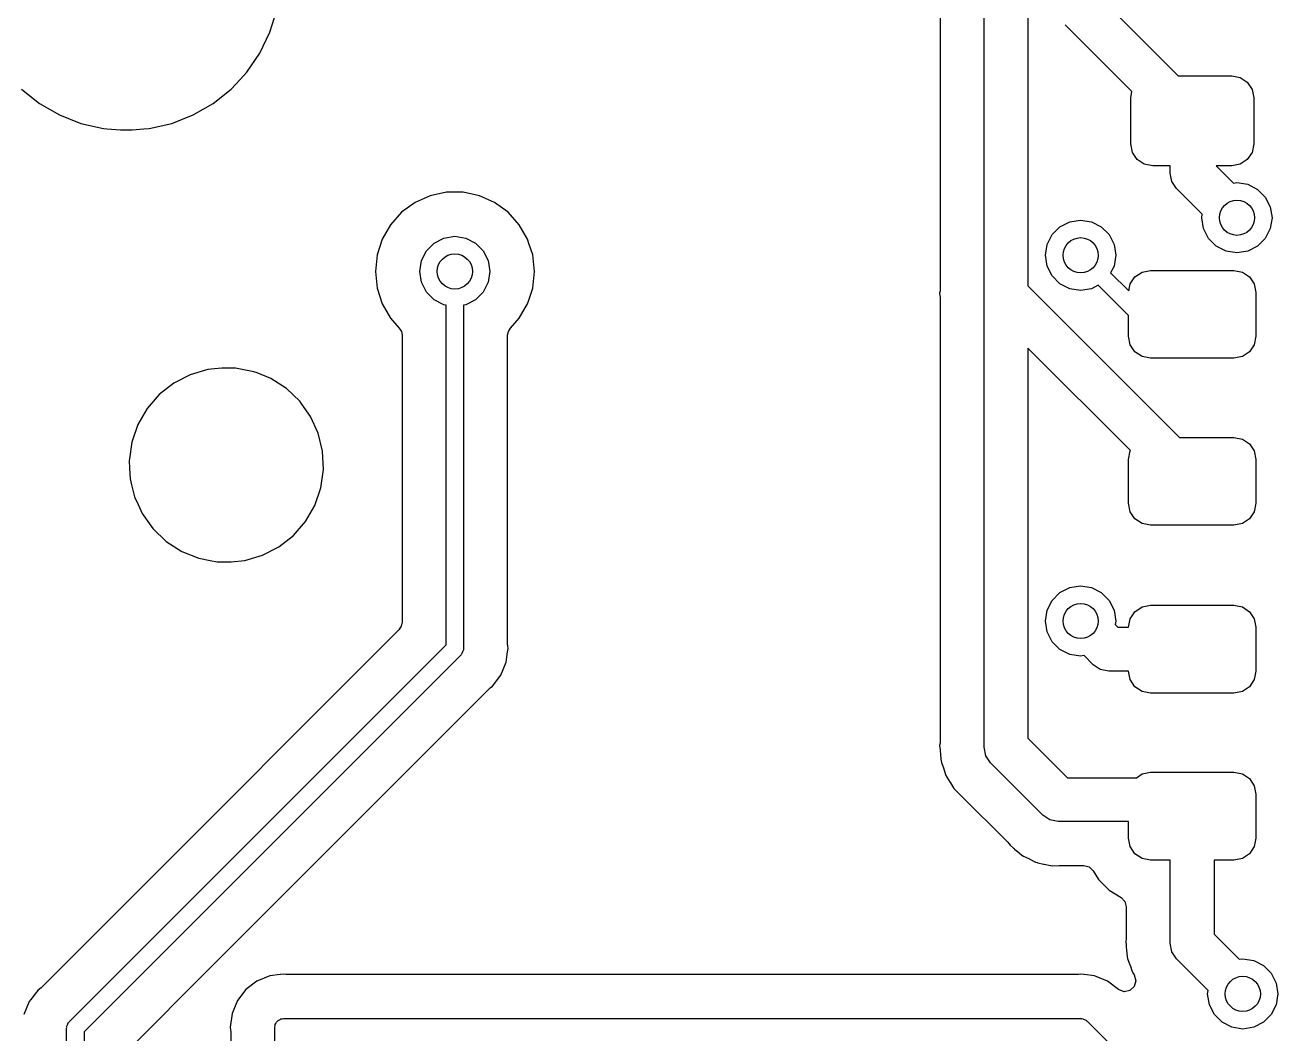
# Model space of a CAD drawing. Extents: x 41 to 271, y -133 to -23.
# Drawn here: x 140.64 to 154.9, y -61.09 to -49.61 of the extents above; entities that cross this region are included whole.
import ezdxf

# ---------------------------------------------------------------- set-up
doc = ezdxf.new("R2010")
doc.units = 0
doc.layers.add('BLACK', color=7, linetype='CONTINUOUS')

msp = doc.modelspace()

# ---------------------------------------------------------------- linework, layer by layer
at = {"layer": 'BLACK', "linetype": 'CONTINUOUS'}
for p, q in [((151.554, -52.6785), (151.554, -46.2827)), ((152.054, -46.2827), (152.054, -52.5749)), ((151.054, -46.5083), (151.054, -52.6148)), ((152.904, -49.3229), (153.765, -50.184)), ((143.424, -49.6891), (143.502, -49.4384)), ((153.238, -50.364), (152.477, -49.6033)), ((143.311, -49.9254), (143.424, -49.6891)), ((143.163, -50.1422), (143.311, -49.9254)), ((143.086, -50.2251), (143.163, -50.1422)), ((143.163, -50.1422), (143.163, -50.1422)), ((143.163, -50.1422), (143.163, -50.1422)), ((153.765, -50.184), (154.374, -50.184)), ((154.374, -50.184), (154.47, -50.203)), ((154.47, -50.203), (154.551, -50.2572)), ((140.596, -50.3346), (140.802, -50.4981)), ((142.779, -50.4981), (142.984, -50.3346)), ((142.984, -50.3346), (143.086, -50.2251)), ((154.551, -50.2572), (154.605, -50.3383)), ((154.605, -50.3383), (154.624, -50.434)), ((153.224, -50.434), (153.238, -50.364)), ((153.224, -50.959), (153.224, -50.434)), ((154.624, -50.434), (154.624, -50.959)), ((140.802, -50.4981), (141.029, -50.6293)), ((141.029, -50.6293), (141.273, -50.7252)), ((142.308, -50.7252), (142.552, -50.6293)), ((142.552, -50.6293), (142.779, -50.4981)), ((141.273, -50.7252), (141.529, -50.7835)), ((142.052, -50.7835), (142.308, -50.7252)), ((141.529, -50.7835), (141.567, -50.7864)), ((141.567, -50.7864), (141.725, -50.7982)), ((141.725, -50.7982), (141.725, -50.7982)), ((141.725, -50.7982), (141.856, -50.7982)), ((141.856, -50.7982), (141.989, -50.7883)), ((141.856, -50.7982), (141.856, -50.7982)), ((141.989, -50.7883), (142.052, -50.7835)), ((153.243, -51.0547), (153.224, -50.959)), ((153.297, -51.1358), (153.243, -51.0547)), ((154.605, -51.0547), (154.551, -51.1358)), ((154.624, -50.959), (154.605, -51.0547)), ((153.378, -51.19), (153.297, -51.1358)), ((153.474, -51.209), (153.378, -51.19)), ((154.47, -51.19), (154.374, -51.209)), ((154.551, -51.1358), (154.47, -51.19)), ((153.674, -51.209), (153.474, -51.209)), ((153.674, -51.2905), (153.674, -51.209)), ((153.693, -51.3862), (153.674, -51.2905)), ((154.374, -51.209), (154.196, -51.209)), ((154.196, -51.209), (154.393, -51.4055)), ((153.747, -51.4673), (153.693, -51.3862)), ((154.039, -51.7591), (153.747, -51.4673)), ((154.393, -51.4055), (154.433, -51.3992)), ((154.433, -51.3992), (154.556, -51.4187)), ((154.556, -51.4187), (154.668, -51.4756)), ((154.668, -51.4756), (154.756, -51.5641)), ((145.077, -51.6258), (144.924, -51.7371)), ((145.25, -51.5489), (145.077, -51.6258)), ((145.435, -51.5095), (145.25, -51.5489)), ((145.625, -51.5095), (145.435, -51.5095)), ((145.435, -51.5095), (145.435, -51.5095)), ((145.81, -51.5489), (145.625, -51.5095)), ((145.625, -51.5095), (145.625, -51.5095)), ((145.983, -51.6258), (145.81, -51.5489)), ((146.136, -51.7371), (145.983, -51.6258)), ((154.756, -51.5641), (154.813, -51.6756)), ((144.924, -51.7371), (144.797, -51.8778)), ((146.263, -51.8778), (146.136, -51.7371)), ((154.033, -51.7992), (154.039, -51.7591)), ((154.813, -51.6756), (154.833, -51.7992)), ((144.797, -51.8778), (144.703, -52.0417)), ((146.357, -52.0417), (146.263, -51.8778)), ((152.33, -51.9904), (152.419, -51.9019)), ((152.419, -51.9019), (152.53, -51.8451)), ((152.53, -51.8451), (152.654, -51.8255)), ((152.654, -51.8255), (152.778, -51.8451)), ((152.778, -51.8451), (152.889, -51.9019)), ((152.889, -51.9019), (152.978, -51.9904)), ((154.052, -51.9228), (154.033, -51.7992)), ((154.833, -51.7992), (154.813, -51.9228)), ((144.703, -52.0417), (144.644, -52.2217)), ((145.295, -52.0864), (145.406, -52.0296)), ((145.406, -52.0296), (145.53, -52.01)), ((145.53, -52.01), (145.654, -52.0296)), ((145.654, -52.0296), (145.765, -52.0864)), ((146.374, -52.0927), (146.357, -52.0417)), ((152.274, -52.1019), (152.33, -51.9904)), ((152.978, -51.9904), (153.034, -52.1019)), ((154.109, -52.0343), (154.052, -51.9228)), ((154.198, -52.1228), (154.109, -52.0343)), ((154.756, -52.0343), (154.668, -52.1228)), ((154.813, -51.9228), (154.756, -52.0343)), ((145.15, -52.2864), (145.206, -52.1749)), ((145.206, -52.1749), (145.295, -52.0864)), ((145.765, -52.0864), (145.854, -52.1749)), ((145.854, -52.1749), (145.91, -52.2864)), ((146.416, -52.2217), (146.374, -52.0927)), ((152.254, -52.2255), (152.274, -52.1019)), ((153.034, -52.1019), (153.054, -52.2255)), ((154.309, -52.1796), (154.198, -52.1228)), ((154.433, -52.1992), (154.309, -52.1796)), ((154.556, -52.1796), (154.433, -52.1992)), ((154.668, -52.1228), (154.556, -52.1796)), ((144.644, -52.2217), (144.625, -52.41)), ((145.13, -52.41), (145.15, -52.2864)), ((145.91, -52.2864), (145.93, -52.41)), ((146.435, -52.41), (146.416, -52.2217)), ((152.274, -52.3491), (152.254, -52.2255)), ((153.054, -52.2255), (153.034, -52.3491)), ((144.625, -52.41), (144.644, -52.5983)), ((145.15, -52.5336), (145.13, -52.41)), ((145.93, -52.41), (145.91, -52.5336)), ((146.416, -52.5983), (146.435, -52.41)), ((152.33, -52.4606), (152.274, -52.3491)), ((152.419, -52.5491), (152.33, -52.4606)), ((153.034, -52.3491), (152.995, -52.4256)), ((152.995, -52.4256), (153.202, -52.6322)), ((153.218, -52.5523), (153.272, -52.4712)), ((153.272, -52.4712), (153.353, -52.417)), ((153.353, -52.417), (153.449, -52.398)), ((153.449, -52.398), (154.399, -52.398)), ((154.399, -52.398), (154.495, -52.417)), ((154.495, -52.417), (154.576, -52.4712)), ((154.576, -52.4712), (154.63, -52.5523)), ((144.644, -52.5983), (144.703, -52.7783)), ((145.206, -52.6451), (145.15, -52.5336)), ((145.91, -52.5336), (145.854, -52.6451)), ((146.371, -52.7356), (146.416, -52.5983)), ((151.054, -52.6148), (151.053, -52.6328)), ((152.054, -52.5749), (153.778, -54.298)), ((152.53, -52.6059), (152.419, -52.5491)), ((152.654, -52.6255), (152.53, -52.6059)), ((152.778, -52.6059), (152.654, -52.6255)), ((152.854, -52.567), (152.778, -52.6059)), ((153.199, -52.9119), (152.854, -52.567)), ((153.202, -52.6322), (153.218, -52.5523)), ((154.63, -52.5523), (154.649, -52.648)), ((145.295, -52.7336), (145.206, -52.6451)), ((145.406, -52.7904), (145.295, -52.7336)), ((145.765, -52.7336), (145.654, -52.7904)), ((145.854, -52.6451), (145.765, -52.7336)), ((146.357, -52.7783), (146.371, -52.7356)), ((151.053, -52.6328), (151.049, -52.6565)), ((151.049, -52.6565), (151.054, -52.7059)), ((151.054, -52.7059), (151.054, -52.7167)), ((151.054, -52.7167), (151.054, -57.7608)), ((151.554, -57.8245), (151.554, -52.6785)), ((154.649, -52.648), (154.649, -53.148)), ((144.703, -52.7783), (144.797, -52.9422)), ((145.43, -52.7942), (145.406, -52.7904)), ((145.43, -56.6586), (145.43, -52.7942)), ((145.654, -52.7904), (145.63, -52.7942)), ((145.63, -52.7942), (145.63, -56.7)), ((146.263, -52.9422), (146.357, -52.7783)), ((153.199, -53.148), (153.199, -52.9119)), ((144.797, -52.9422), (144.898, -53.0535)), ((144.898, -53.0535), (144.921, -53.092)), ((146.139, -53.092), (146.162, -53.0535)), ((146.162, -53.0535), (146.263, -52.9422)), ((144.921, -53.092), (144.929, -53.1365)), ((144.929, -53.1365), (144.929, -56.3999)), ((146.13, -53.1365), (146.139, -53.092)), ((146.13, -56.6525), (146.13, -53.1365)), ((153.218, -53.2437), (153.199, -53.148)), ((154.649, -53.148), (154.63, -53.2437)), ((153.221, -54.4483), (152.054, -53.2821)), ((152.054, -53.2821), (152.054, -57.7209)), ((153.272, -53.3248), (153.218, -53.2437)), ((153.353, -53.379), (153.272, -53.3248)), ((154.576, -53.3248), (154.495, -53.379)), ((154.63, -53.2437), (154.576, -53.3248)), ((153.449, -53.398), (153.353, -53.379)), ((154.399, -53.398), (153.449, -53.398)), ((154.495, -53.379), (154.399, -53.398)), ((142.518, -53.5849), (142.331, -53.6813)), ((142.72, -53.5256), (142.518, -53.5849)), ((142.794, -53.5185), (142.72, -53.5256)), ((142.877, -53.5106), (142.794, -53.5185)), ((143.034, -53.5106), (142.877, -53.5106)), ((143.241, -53.5505), (143.034, -53.5106)), ((143.034, -53.5106), (143.034, -53.5106)), ((143.278, -53.5654), (143.241, -53.5505)), ((143.241, -53.5505), (143.241, -53.5505)), ((143.241, -53.5505), (143.241, -53.5505)), ((143.436, -53.6286), (143.278, -53.5654)), ((142.331, -53.6813), (142.166, -53.8113)), ((143.613, -53.7423), (143.436, -53.6286)), ((143.613, -53.7424), (143.613, -53.7423)), ((143.765, -53.8875), (143.613, -53.7424)), ((143.613, -53.7424), (143.613, -53.7424)), ((142.166, -53.8113), (142.028, -53.9703)), ((143.788, -53.9202), (143.765, -53.8875)), ((142.028, -53.9703), (141.923, -54.1524)), ((143.887, -54.0588), (143.788, -53.9202)), ((141.923, -54.1524), (141.854, -54.3512)), ((143.975, -54.2502), (143.887, -54.0588)), ((143.887, -54.0588), (143.887, -54.0588)), ((143.887, -54.0588), (143.887, -54.0588)), ((144.024, -54.4546), (143.975, -54.2502)), ((153.778, -54.298), (154.399, -54.298)), ((154.399, -54.298), (154.495, -54.317)), ((154.495, -54.317), (154.576, -54.3712)), ((141.854, -54.3512), (141.826, -54.5417)), ((144.034, -54.6647), (144.024, -54.4546)), ((153.199, -54.548), (153.218, -54.4523)), ((153.218, -54.4523), (153.221, -54.4483)), ((154.576, -54.3712), (154.63, -54.4523)), ((154.63, -54.4523), (154.649, -54.548)), ((141.826, -54.5417), (141.824, -54.5594)), ((141.824, -54.5594), (141.828, -54.6529)), ((153.199, -55.048), (153.199, -54.548)), ((154.649, -54.548), (154.649, -55.048)), ((141.828, -54.6529), (141.834, -54.7695)), ((144.004, -54.8729), (144.034, -54.6647)), ((141.834, -54.7695), (141.85, -54.8372)), ((141.85, -54.8372), (141.883, -54.9739)), ((143.935, -55.0717), (144.004, -54.8729)), ((141.883, -54.9739), (141.924, -55.0626)), ((153.218, -55.1437), (153.199, -55.048)), ((154.649, -55.048), (154.63, -55.1437)), ((141.924, -55.0626), (141.971, -55.1653)), ((141.971, -55.1653), (142.072, -55.3068)), ((143.83, -55.2538), (143.935, -55.0717)), ((153.272, -55.2248), (153.218, -55.1437)), ((154.63, -55.1437), (154.576, -55.2248)), ((142.072, -55.3068), (142.093, -55.3366)), ((142.093, -55.3366), (142.245, -55.4817)), ((143.693, -55.4128), (143.83, -55.2538)), ((153.353, -55.279), (153.272, -55.2248)), ((153.449, -55.298), (153.353, -55.279)), ((154.399, -55.298), (153.449, -55.298)), ((154.495, -55.279), (154.399, -55.298)), ((154.576, -55.2248), (154.495, -55.279)), ((143.527, -55.5428), (143.693, -55.4128)), ((142.245, -55.4817), (142.245, -55.4817)), ((142.245, -55.4817), (142.245, -55.4817)), ((142.245, -55.4817), (142.422, -55.5955)), ((142.422, -55.5955), (142.422, -55.5955)), ((142.422, -55.5955), (142.617, -55.6736)), ((143.34, -55.6392), (143.527, -55.5428)), ((142.617, -55.6736), (142.746, -55.6985)), ((142.746, -55.6985), (142.824, -55.7134)), ((142.824, -55.7134), (142.824, -55.7134)), ((142.824, -55.7134), (142.982, -55.7134)), ((142.982, -55.7134), (143.138, -55.6985)), ((142.982, -55.7134), (142.982, -55.7134)), ((143.138, -55.6985), (143.34, -55.6392)), ((152.419, -56.0644), (152.53, -56.0076)), ((152.53, -56.0076), (152.654, -55.988)), ((152.654, -55.988), (152.778, -56.0076)), ((152.778, -56.0076), (152.889, -56.0644)), ((152.274, -56.2644), (152.33, -56.1529)), ((152.33, -56.1529), (152.419, -56.0644)), ((152.889, -56.0644), (152.978, -56.1529)), ((152.978, -56.1529), (153.034, -56.2644)), ((152.254, -56.388), (152.274, -56.2644)), ((153.034, -56.2644), (153.054, -56.388)), ((153.218, -56.3623), (153.272, -56.2812)), ((153.272, -56.2812), (153.353, -56.227)), ((153.353, -56.227), (153.449, -56.208)), ((153.449, -56.208), (154.399, -56.208)), ((154.399, -56.208), (154.495, -56.227)), ((154.495, -56.227), (154.576, -56.2812)), ((154.576, -56.2812), (154.63, -56.3623)), ((144.92, -56.4474), (144.893, -56.4876)), ((144.929, -56.3999), (144.92, -56.4474)), ((152.274, -56.5116), (152.254, -56.388)), ((153.054, -56.388), (153.048, -56.4281)), ((153.048, -56.4281), (153.078, -56.458)), ((153.078, -56.458), (153.199, -56.458)), ((153.199, -56.458), (153.218, -56.3623)), ((154.63, -56.3623), (154.649, -56.458)), ((154.649, -56.458), (154.649, -56.958)), ((144.893, -56.4876), (141.776, -59.605)), ((152.33, -56.6231), (152.274, -56.5116)), ((142.119, -59.9693), (145.43, -56.6586)), ((145.604, -56.7635), (145.601, -56.7707)), ((145.611, -56.7588), (145.604, -56.7635)), ((145.618, -56.7365), (145.611, -56.7588)), ((145.629, -56.7156), (145.618, -56.7365)), ((145.63, -56.7), (145.628, -56.7077)), ((145.628, -56.7077), (145.629, -56.7156)), ((146.115, -56.8568), (146.13, -56.7394)), ((146.132, -56.6687), (146.13, -56.6525)), ((146.13, -56.7394), (146.136, -56.7)), ((146.136, -56.7), (146.132, -56.6687)), ((152.419, -56.7116), (152.33, -56.6231)), ((152.53, -56.7684), (152.419, -56.7116)), ((145.601, -56.7707), (142.261, -60.1107)), ((146.055, -57.0028), (146.115, -56.8568)), ((152.654, -56.788), (152.53, -56.7684)), ((152.694, -56.7816), (152.654, -56.788)), ((152.797, -56.8848), (152.694, -56.7816)), ((152.878, -56.939), (152.797, -56.8848)), ((152.797, -56.8848), (152.797, -56.8848)), ((145.958, -57.1283), (146.055, -57.0028)), ((152.974, -56.958), (152.878, -56.939)), ((153.199, -56.958), (152.974, -56.958)), ((153.218, -57.0537), (153.199, -56.958)), ((154.649, -56.958), (154.63, -57.0537)), ((142.642, -60.4368), (145.921, -57.1582)), ((145.921, -57.1582), (145.933, -57.1475)), ((145.933, -57.1475), (145.958, -57.1283)), ((153.272, -57.1348), (153.218, -57.0537)), ((153.353, -57.189), (153.272, -57.1348)), ((153.449, -57.208), (153.353, -57.189)), ((154.495, -57.189), (154.399, -57.208)), ((154.576, -57.1348), (154.495, -57.189)), ((154.63, -57.0537), (154.576, -57.1348)), ((154.399, -57.208), (153.449, -57.208)), ((151.054, -57.7608), (151.053, -57.7788)), ((152.054, -57.7209), (152.504, -58.17)), ((151.053, -57.7788), (151.049, -57.8025)), ((151.049, -57.8025), (151.054, -57.8519)), ((151.054, -57.8519), (151.054, -57.8627)), ((151.054, -57.8627), (151.054, -57.8682)), ((151.054, -57.8682), (151.058, -57.899)), ((151.058, -57.899), (151.058, -57.9026)), ((151.058, -57.9026), (151.063, -57.9602)), ((151.574, -57.9202), (151.554, -57.8245)), ((151.063, -57.9602), (151.065, -57.9785)), ((151.065, -57.9785), (151.069, -57.9976)), ((151.069, -57.9976), (151.069, -57.9988)), ((151.069, -57.9988), (151.069, -57.9988)), ((151.069, -57.9988), (151.095, -58.0692)), ((151.628, -58.0013), (151.574, -57.9202)), ((152.223, -58.5968), (151.628, -58.0013)), ((151.095, -58.0692), (151.096, -58.0726)), ((151.096, -58.0726), (151.12, -58.145)), ((151.12, -58.145), (151.129, -58.1626)), ((151.129, -58.1626), (151.17, -58.2263)), ((152.504, -58.17), (153.289, -58.17)), ((153.289, -58.17), (153.353, -58.127)), ((153.353, -58.127), (153.449, -58.108)), ((153.449, -58.108), (154.399, -58.108)), ((154.399, -58.108), (154.495, -58.127)), ((154.495, -58.127), (154.576, -58.1812)), ((154.576, -58.1812), (154.63, -58.2623)), ((151.17, -58.2263), (151.172, -58.2293)), ((151.172, -58.2293), (151.212, -58.2932)), ((151.212, -58.2932), (151.212, -58.2942)), ((151.212, -58.2942), (151.225, -58.3093)), ((151.225, -58.3093), (151.28, -58.3617)), ((154.63, -58.2623), (154.649, -58.358)), ((151.28, -58.3617), (151.283, -58.3642)), ((151.283, -58.3642), (151.824, -58.9056)), ((154.649, -58.358), (154.649, -58.858)), ((152.304, -58.651), (152.223, -58.5968)), ((152.223, -58.5968), (152.223, -58.5968)), ((152.4, -58.67), (152.304, -58.651)), ((153.199, -58.67), (152.4, -58.67)), ((153.199, -58.858), (153.199, -58.67)), ((153.218, -58.9537), (153.199, -58.858)), ((154.649, -58.858), (154.63, -58.9537)), ((151.824, -58.9056), (151.836, -58.9193)), ((151.836, -58.9193), (151.85, -58.9385)), ((151.85, -58.9385), (151.888, -58.9704)), ((151.888, -58.9704), (151.896, -58.9777)), ((151.896, -58.9777), (151.9, -58.9816)), ((151.9, -58.9816), (151.925, -59.0008)), ((151.925, -59.0008), (151.927, -59.0031)), ((151.927, -59.0031), (151.985, -59.0513)), ((153.272, -59.0348), (153.218, -58.9537)), ((153.353, -59.089), (153.272, -59.0348)), ((154.576, -59.0348), (154.495, -59.089)), ((154.63, -58.9537), (154.576, -59.0348)), ((151.985, -59.0513), (151.985, -59.0513)), ((151.985, -59.0513), (151.986, -59.0521)), ((151.986, -59.0521), (152.002, -59.0626)), ((152.002, -59.0626), (152.003, -59.0631)), ((152.003, -59.0631), (152.003, -59.0631)), ((152.003, -59.0631), (152.071, -59.0948)), ((152.071, -59.0948), (152.074, -59.0963)), ((152.074, -59.0963), (152.141, -59.1299)), ((152.141, -59.1299), (152.143, -59.1306)), ((152.143, -59.1306), (152.161, -59.137)), ((152.161, -59.137), (152.162, -59.1373)), ((152.162, -59.1373), (152.162, -59.1373)), ((152.162, -59.1373), (152.236, -59.1524)), ((152.236, -59.1524), (152.239, -59.1532)), ((152.239, -59.1532), (152.312, -59.1705)), ((152.312, -59.1705), (152.312, -59.1705)), ((152.312, -59.1705), (152.314, -59.1708)), ((152.314, -59.1708), (152.333, -59.1728)), ((152.333, -59.1728), (152.334, -59.1727)), ((152.334, -59.1727), (152.409, -59.1706)), ((152.334, -59.1727), (152.334, -59.1727)), ((152.409, -59.1706), (152.413, -59.1705)), ((152.413, -59.1705), (152.691, -59.1705)), ((152.691, -59.1705), (152.751, -59.1862)), ((152.751, -59.1862), (152.796, -59.2294)), ((153.449, -59.108), (153.353, -59.089)), ((153.674, -59.108), (153.449, -59.108)), ((153.674, -60.054), (153.674, -59.108)), ((154.399, -59.108), (154.174, -59.108)), ((154.174, -59.108), (154.174, -59.9504)), ((154.495, -59.089), (154.399, -59.108)), ((152.796, -59.2294), (152.856, -59.3267)), ((152.856, -59.3267), (152.98, -59.4507)), ((152.98, -59.4507), (153.115, -59.5335)), ((141.776, -59.605), (140.819, -60.5618)), ((141.776, -59.605), (141.776, -59.605)), ((153.115, -59.5335), (153.158, -59.5786)), ((153.158, -59.5786), (153.173, -59.6391)), ((153.173, -59.6391), (153.173, -59.9903)), ((141.139, -60.9493), (142.119, -59.9693)), ((142.119, -59.9693), (142.119, -59.9693)), ((153.172, -60.0083), (153.169, -60.032)), ((153.169, -60.032), (153.173, -60.0814)), ((153.173, -59.9903), (153.172, -60.0083)), ((154.174, -59.9504), (154.46, -60.2363)), ((142.261, -60.1107), (141.31, -61.0614)), ((142.261, -60.1107), (142.261, -60.1107)), ((153.173, -60.0814), (153.173, -60.0922)), ((153.173, -60.0922), (153.173, -60.0977)), ((153.173, -60.0977), (153.177, -60.1285)), ((153.177, -60.1285), (153.177, -60.1321)), ((153.177, -60.1321), (153.18, -60.1667)), ((153.18, -60.1667), (153.184, -60.208)), ((153.693, -60.1497), (153.674, -60.054)), ((153.747, -60.2308), (153.693, -60.1497)), ((153.184, -60.208), (153.188, -60.2271)), ((153.188, -60.2271), (153.189, -60.2283)), ((153.189, -60.2283), (153.189, -60.2283)), ((153.189, -60.2283), (153.214, -60.2987)), ((153.214, -60.2987), (153.216, -60.3021)), ((153.216, -60.3021), (153.24, -60.3745)), ((154.106, -60.5899), (153.747, -60.2308)), ((154.46, -60.2363), (154.5, -60.23)), ((154.5, -60.23), (154.624, -60.2496)), ((154.624, -60.2496), (154.735, -60.3064)), ((154.735, -60.3064), (154.824, -60.3949)), ((141.912, -61.1677), (142.642, -60.4368)), ((142.642, -60.4368), (142.642, -60.4368)), ((143.423, -60.425), (143.277, -60.4855)), ((143.541, -60.4095), (143.423, -60.425)), ((143.545, -60.409), (143.541, -60.4095)), ((143.58, -60.4043), (143.545, -60.409)), ((143.607, -60.4079), (143.58, -60.4043)), ((143.611, -60.4084), (143.607, -60.4079)), ((143.627, -60.4095), (143.611, -60.4084)), ((152.609, -60.4095), (143.627, -60.4095)), ((152.625, -60.4084), (152.609, -60.4095)), ((152.629, -60.408), (152.625, -60.4084)), ((152.656, -60.4043), (152.629, -60.408)), ((152.691, -60.4089), (152.656, -60.4043)), ((152.696, -60.4095), (152.691, -60.4089)), ((152.813, -60.425), (152.696, -60.4095)), ((152.959, -60.4855), (152.813, -60.425)), ((153.24, -60.3745), (153.248, -60.3921)), ((153.248, -60.3921), (153.263, -60.4143)), ((153.263, -60.4143), (153.283, -60.4799)), ((154.824, -60.3949), (154.88, -60.5064)), ((140.782, -60.5917), (140.739, -60.6468)), ((140.807, -60.5725), (140.782, -60.5917)), ((140.819, -60.5618), (140.807, -60.5725)), ((143.152, -60.5817), (143.055, -60.7072)), ((143.277, -60.4855), (143.152, -60.5817)), ((153.084, -60.5808), (152.959, -60.4855)), ((153.148, -60.6059), (153.084, -60.5808)), ((153.215, -60.5931), (153.148, -60.6059)), ((153.265, -60.5463), (153.215, -60.5931)), ((153.283, -60.4799), (153.265, -60.5463)), ((154.1, -60.63), (154.106, -60.5899)), ((154.88, -60.5064), (154.9, -60.63)), ((140.685, -60.7172), (140.625, -60.8632)), ((140.703, -60.6944), (140.685, -60.7172)), ((140.729, -60.6601), (140.703, -60.6944)), ((140.739, -60.6468), (140.729, -60.6601)), ((143.055, -60.7072), (142.995, -60.8532)), ((154.12, -60.7536), (154.1, -60.63)), ((154.176, -60.8651), (154.12, -60.7536)), ((154.88, -60.7536), (154.824, -60.8651)), ((154.9, -60.63), (154.88, -60.7536)), ((142.995, -60.8532), (142.974, -61.01)), ((154.265, -60.9536), (154.176, -60.8651)), ((154.824, -60.8651), (154.735, -60.9536)), ((141.11, -61.02), (141.112, -61.0123)), ((141.11, -61.5258), (141.11, -61.02)), ((141.111, -61.0044), (141.122, -60.9835)), ((141.112, -61.0123), (141.111, -61.0044)), ((141.122, -60.9835), (141.129, -60.9612)), ((141.129, -60.9612), (141.136, -60.9565)), ((141.136, -60.9565), (141.139, -60.9493)), ((142.974, -61.01), (142.978, -61.0413)), ((142.978, -61.0413), (142.98, -61.0575)), ((143.48, -61.01), (143.485, -60.9949)), ((143.48, -66.1786), (143.48, -61.01)), ((143.485, -60.9791), (143.494, -60.9663)), ((143.485, -60.9949), (143.485, -60.9791)), ((143.494, -60.9663), (143.499, -60.9512)), ((143.499, -60.9512), (143.512, -60.9419)), ((143.512, -60.9419), (143.521, -60.9291)), ((143.521, -60.9291), (143.536, -60.9242)), ((143.536, -60.9242), (143.549, -60.9149)), ((143.549, -60.9149), (143.565, -60.9149)), ((143.565, -60.9149), (143.58, -60.91)), ((143.58, -60.91), (152.656, -60.91)), ((152.656, -60.91), (152.664, -60.9125)), ((152.664, -60.9125), (152.672, -60.9112)), ((152.672, -60.9112), (152.693, -60.9219)), ((152.693, -60.9219), (152.715, -60.9291)), ((152.715, -60.9291), (152.72, -60.9356)), ((152.72, -60.9356), (152.727, -60.9393)), ((152.727, -60.9393), (153.257, -61.469)), ((154.376, -61.0104), (154.265, -60.9536)), ((154.5, -61.03), (154.376, -61.0104)), ((154.624, -61.0104), (154.5, -61.03)), ((154.735, -60.9536), (154.624, -61.0104)), ((141.31, -61.0614), (141.31, -61.5258)), ((142.98, -61.0575), (142.98, -65.6728))]:
    msp.add_line(p, q, dxfattribs=at)
at = {"layer": 'BLACK'}
for centre in [(154.433, -51.7992), (152.654, -52.2255), (145.53, -52.41), (152.654, -56.388), (154.5, -60.63)]:
    msp.add_circle(centre, 0.2, dxfattribs=at)

doc.saveas('drawing.dxf')
